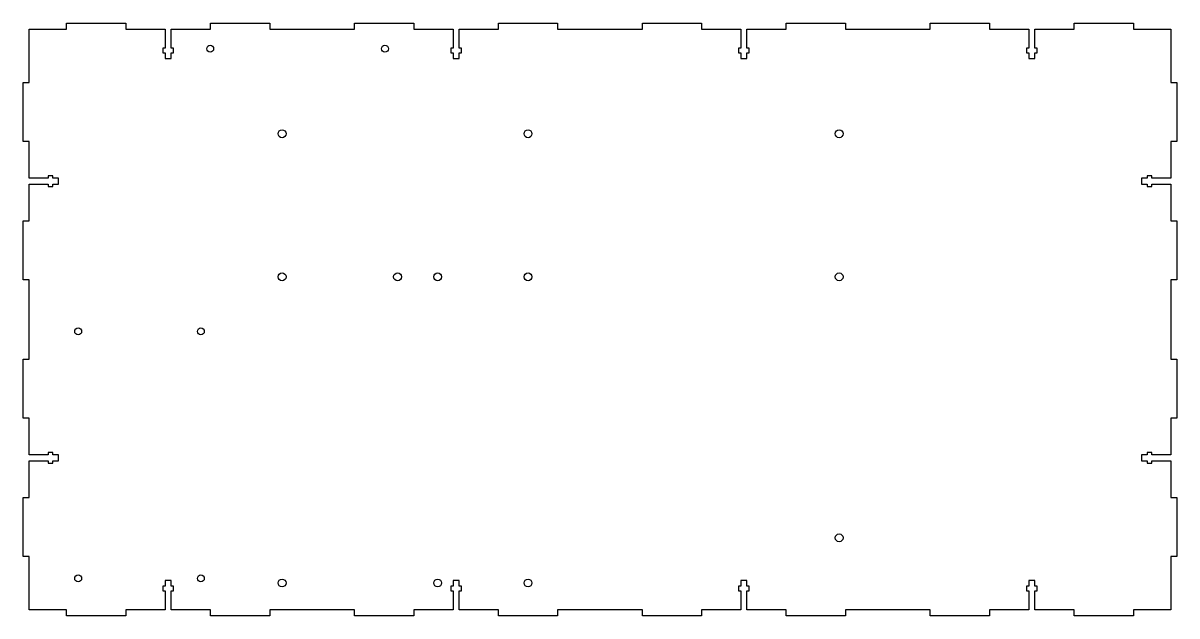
# Model space of a CAD drawing. Header units: millimetres. Extents: x -292 to 292, y -178 to 122.
import ezdxf

# ---------------------------------------------------------------- set-up
doc = ezdxf.new("R2010")
doc.units = ezdxf.units.MM
doc.layers.get('0').update_dxf_attribs({"linetype": 'CONTINUOUS'})

msp = doc.modelspace()

# ---------------------------------------------------------------- linework, layer by layer
msp.add_lwpolyline([(71.36, -165.39), (71.36, -175.02), (51.43, -175.02), (51.43, -178.02), (21.43, -178.02), (21.43, -175.02), (-21.43, -175.02), (-21.43, -178.02), (-51.43, -178.02), (-51.43, -175.02), (-71.36, -175.02), (-71.36, -165.39), (-70.16, -165.39), (-70.16, -163.02), (-71.36, -163.02), (-71.36, -160.02), (-74.36, -160.02), (-74.36, -163.02), (-75.56, -163.02), (-75.56, -165.39), (-74.36, -165.39), (-74.36, -175.02), (-94.29, -175.02), (-94.29, -178.02), (-124.29, -178.02), (-124.29, -175.02), (-167.14, -175.02), (-167.14, -178.02), (-197.14, -178.02), (-197.14, -175.02), (-217.07, -175.02), (-217.07, -165.39), (-215.87, -165.39), (-215.87, -163.02), (-217.07, -163.02), (-217.07, -160.02), (-220.07, -160.02), (-220.07, -163.02), (-221.27, -163.02), (-221.27, -165.39), (-220.07, -165.39), (-220.07, -175.02), (-240, -175.02), (-240, -178.02), (-270, -178.02), (-270, -175.02), (-289, -175.02), (-289, -148.02), (-292, -148.02), (-292, -118.02), (-289, -118.02), (-289, -99.52), (-279.37, -99.52), (-279.37, -100.72), (-277, -100.72), (-277, -99.52), (-274, -99.52), (-274, -96.52), (-277, -96.52), (-277, -95.32), (-279.37, -95.32), (-279.37, -96.52), (-289, -96.52), (-289, -78.02), (-292, -78.02), (-292, -48.02), (-289, -48.02), (-289, -8.02), (-292, -8.02), (-292, 21.98), (-289, 21.98), (-289, 40.48), (-279.37, 40.48), (-279.37, 39.28), (-277, 39.28), (-277, 40.48), (-274, 40.48), (-274, 43.48), (-277, 43.48), (-277, 44.68), (-279.37, 44.68), (-279.37, 43.48), (-289, 43.48), (-289, 61.98), (-292, 61.98), (-292, 91.98), (-289, 91.98), (-289, 118.98), (-270, 118.98), (-270, 121.98), (-240, 121.98), (-240, 118.98), (-220.07, 118.98), (-220.07, 109.35), (-221.27, 109.35), (-221.27, 106.98), (-220.07, 106.98), (-220.07, 103.98), (-217.07, 103.98), (-217.07, 106.98), (-215.87, 106.98), (-215.87, 109.35), (-217.07, 109.35), (-217.07, 118.98), (-197.14, 118.98), (-197.14, 121.98), (-167.14, 121.98), (-167.14, 118.98), (-124.29, 118.98), (-124.29, 121.98), (-94.29, 121.98), (-94.29, 118.98), (-74.36, 118.98), (-74.36, 109.35), (-75.56, 109.35), (-75.56, 106.98), (-74.36, 106.98), (-74.36, 103.98), (-71.36, 103.98), (-71.36, 106.98), (-70.16, 106.98), (-70.16, 109.35), (-71.36, 109.35), (-71.36, 118.98), (-51.43, 118.98), (-51.43, 121.98), (-21.43, 121.98), (-21.43, 118.98), (21.43, 118.98), (21.43, 121.98), (51.43, 121.98), (51.43, 118.98), (71.36, 118.98), (71.36, 109.35), (70.16, 109.35), (70.16, 106.98), (71.36, 106.98), (71.36, 103.98), (74.36, 103.98), (74.36, 106.98), (75.56, 106.98), (75.56, 109.35), (74.36, 109.35), (74.36, 118.98), (94.29, 118.98), (94.29, 121.98), (124.29, 121.98), (124.29, 118.98), (167.14, 118.98), (167.14, 121.98), (197.14, 121.98), (197.14, 118.98), (217.07, 118.98), (217.07, 109.35), (215.87, 109.35), (215.87, 106.98), (217.07, 106.98), (217.07, 103.98), (220.07, 103.98), (220.07, 106.98), (221.27, 106.98), (221.27, 109.35), (220.07, 109.35), (220.07, 118.98), (240, 118.98), (240, 121.98), (270, 121.98), (270, 118.98), (289, 118.98), (289, 91.98), (292, 91.98), (292, 61.98), (289, 61.98), (289, 43.48), (279.37, 43.48), (279.37, 44.68), (277, 44.68), (277, 43.48), (274, 43.48), (274, 40.48), (277, 40.48), (277, 39.28), (279.37, 39.28), (279.37, 40.48), (289, 40.48), (289, 21.98), (292, 21.98), (292, -8.02), (289, -8.02), (289, -48.02), (292, -48.02), (292, -78.02), (289, -78.02), (289, -96.52), (279.37, -96.52), (279.37, -95.32), (277, -95.32), (277, -96.52), (274, -96.52), (274, -99.52), (277, -99.52), (277, -100.72), (279.37, -100.72), (279.37, -99.52), (289, -99.52), (289, -118.02), (292, -118.02), (292, -148.02), (289, -148.02), (289, -175.02), (270, -175.02), (270, -178.02), (240, -178.02), (240, -175.02), (220.07, -175.02), (220.07, -165.39), (221.27, -165.39), (221.27, -163.02), (220.07, -163.02), (220.07, -160.02), (217.07, -160.02), (217.07, -163.02), (215.87, -163.02), (215.87, -165.39), (217.07, -165.39), (217.07, -175.02), (197.14, -175.02), (197.14, -178.02), (167.14, -178.02), (167.14, -175.02), (124.29, -175.02), (124.29, -178.02), (94.29, -178.02), (94.29, -175.02), (74.36, -175.02), (74.36, -165.39), (75.56, -165.39), (75.56, -163.02), (74.36, -163.02), (74.36, -160.02), (71.36, -160.02), (71.36, -163.02), (70.16, -163.02), (70.16, -165.39)], close=True)
for centre, radius in [((-197.29, 108.98), 1.75), ((-108.84, 108.98), 1.75), ((-160.89, 65.97), 2), ((-36.43, 65.97), 2), ((121.05, 65.97), 2), ((-160.89, -6.42), 2), ((-102.47, -6.42), 2), ((-82.15, -6.42), 2), ((-36.43, -6.42), 2), ((121.05, -6.42), 2), ((-264.12, -34.02), 1.75), ((-202.02, -34.02), 1.75), ((121.05, -138.5), 2), ((-264.12, -159.02), 1.75), ((-202.02, -159.02), 1.75), ((-160.89, -161.36), 2), ((-82.15, -161.36), 2), ((-36.43, -161.36), 2)]:
    msp.add_circle(centre, radius)

doc.saveas('drawing.dxf')
